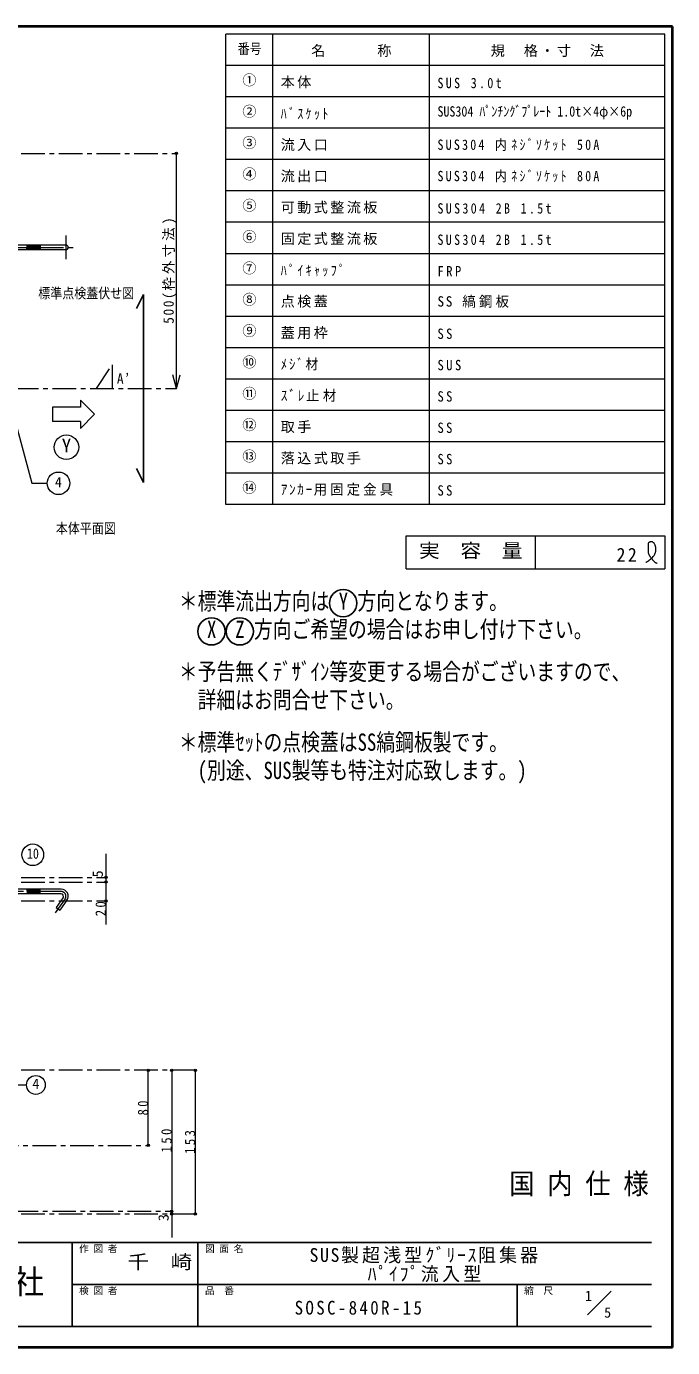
# Model space of a CAD drawing. Units: millimetres at full size, sheet at 1:5. Extents: x -1062 to 963, y -702 to 703.
# Drawn here: x 276 to 963, y -702 to 703 of the extents above; entities that cross this region are included whole.
import ezdxf
from ezdxf.enums import TextEntityAlignment as Align

# ---------------------------------------------------------------- set-up
doc = ezdxf.new("R2010")
doc.units = ezdxf.units.MM
doc.header["$LTSCALE"] = 5
doc.header["$PDMODE"] = 32
doc.header["$PDSIZE"] = 2.5
doc.linetypes.add('CHAIN1', pattern=[8, 5, -1, 1, -1])
doc.layers.add('0-A', color=4, linetype='Continuous', lineweight=9)
doc.styles.add('ＭＳ ゴシック', font='')
doc.styles.get('ＭＳ ゴシック').set_extended_font_data('MS Gothic')

msp = doc.modelspace()

# ---------------------------------------------------------------- linework, layer by layer
at = {"layer": '0-A', "color": 1, "lineweight": 40}
for p, q in [((962.602, 702.509), (-1062.398, 702.509)), ((962.602, -702.491), (962.602, 702.509)), ((962.602, -702.491), (-1062.398, -702.491))]:
    msp.add_line(p, q, dxfattribs=at)
at = {"layer": '0-A', "color": 3, "lineweight": 18}
for p, q in [((954.269, 694.176), (487.602, 694.176)), ((487.602, 194.176), (487.602, 694.176)), ((537.602, 194.176), (537.602, 694.176)), ((704.269, 194.176), (704.269, 694.176)), ((954.269, 194.176), (954.269, 694.176)), ((954.269, 660.843), (487.602, 660.843)), ((954.269, 627.509), (487.602, 627.509)), ((954.269, 594.176), (487.602, 594.176)), ((954.269, 560.843), (487.602, 560.843)), ((954.269, 527.509), (487.602, 527.509)), ((954.269, 494.176), (487.602, 494.176)), ((954.269, 460.843), (487.602, 460.843)), ((954.269, 427.509), (487.602, 427.509)), ((954.269, 394.176), (487.602, 394.176)), ((954.269, 360.843), (487.602, 360.843)), ((954.269, 327.509), (487.602, 327.509)), ((954.269, 294.176), (487.602, 294.176)), ((954.269, 260.843), (487.602, 260.843)), ((954.269, 227.509), (487.602, 227.509)), ((954.269, 194.176), (487.602, 194.176)), ((679.269, 160.843), (954.269, 160.843)), ((679.269, 125.843), (679.269, 160.843)), ((816.769, 125.843), (816.769, 160.843)), ((954.269, 160.843), (954.269, 125.843)), ((679.269, 125.843), (954.269, 125.843))]:
    msp.add_line(p, q, dxfattribs=at)
at = {"layer": '0-A', "linetype": 'CHAIN1'}
for p, q in [((270.102, 567.509), (435.102, 567.509)), ((317.501, 480.009), (317.501, 455.009)), ((250.102, 467.509), (330.001, 467.509)), ((350.102, 317.509), (366.769, 342.509)), ((366.769, 342.509), (366.769, 317.509)), ((-696.565, 317.509), (435.102, 317.509)), ((270.102, -202.491), (360.102, -202.491)), ((270.102, -207.491), (360.102, -207.491)), ((312.497, -217.491), (245.001, -217.491)), ((270.102, -227.491), (360.102, -227.491)), ((316.593, -225.359), (306.282, -240.084)), ((455.102, -407.491), (260.102, -407.491)), ((162.102, -487.491), (405.102, -487.491)), ((223.102, -557.491), (430.102, -557.491)), ((455.102, -560.491), (223.102, -560.491))]:
    msp.add_line(p, q, dxfattribs=at)
at = {"layer": '0-A'}
for p, q in [((435.102, 317.509), (435.102, 567.509)), ((276.087, 465.009), (276.496, 470.009)), ((277.09, 465.009), (277.499, 470.009)), ((278.094, 465.009), (278.502, 470.009)), ((279.097, 465.009), (279.506, 470.009)), ((280.1, 465.009), (280.509, 470.009)), ((281.104, 465.009), (281.512, 470.009)), ((282.107, 465.009), (282.516, 470.009)), ((283.11, 465.009), (283.519, 470.009)), ((284.114, 465.009), (284.522, 470.009)), ((285.117, 465.009), (285.526, 470.009)), ((286.12, 465.009), (286.529, 470.009)), ((287.124, 465.009), (287.532, 470.009)), ((288.127, 465.009), (288.536, 470.009)), ((289.13, 465.009), (289.539, 470.009)), ((290.001, 470.009), (290.001, 465.009)), ((435.102, 317.509), (431.22, 331.998)), ((435.102, 317.509), (438.984, 331.998)), ((303.102, 297.509), (303.102, 282.509)), ((333.102, 297.509), (303.102, 297.509)), ((333.102, 305.009), (333.102, 297.509)), ((348.102, 290.009), (333.102, 305.009)), ((333.102, 282.509), (303.102, 282.509)), ((333.102, 275.009), (348.102, 290.009)), ((333.102, 282.509), (333.102, 275.009)), ((276.087, -214.991), (276.496, -219.991)), ((277.09, -214.991), (277.499, -219.991)), ((278.094, -214.991), (278.502, -219.991)), ((279.097, -214.991), (279.506, -219.991)), ((280.1, -214.991), (280.509, -219.991)), ((281.104, -214.991), (281.512, -219.991)), ((282.107, -214.991), (282.516, -219.991)), ((283.11, -214.991), (283.519, -219.991)), ((284.114, -214.991), (284.522, -219.991)), ((285.117, -214.991), (285.526, -219.991)), ((286.12, -214.991), (286.529, -219.991)), ((287.124, -214.991), (287.532, -219.991)), ((288.127, -214.991), (288.536, -219.991)), ((289.13, -214.991), (289.539, -219.991)), ((290.001, -219.991), (290.001, -214.991)), ((405.102, -487.491), (405.102, -407.491)), ((430.102, -407.491), (430.102, -557.491)), ((455.102, -407.491), (455.102, -560.491)), ((430.102, -557.491), (430.102, -585.491))]:
    msp.add_line(p, q, dxfattribs=at)
at = {"layer": '0-A', "color": 7, "lineweight": 18}
for p, q in [((317.501, 470.009), (260.102, 470.009)), ((317.501, 465.009), (260.102, 465.009)), ((265.659, 274.852), (281.258, 216.636)), ((281.258, 216.636), (297.569, 216.636)), ((312.497, -214.991), (260.102, -214.991)), ((312.497, -219.991), (260.102, -219.991)), ((318.641, -226.793), (311.198, -237.422)), ((263.785, -423.188), (275.605, -423.188)), ((871.991, -667.745), (897.245, -642.491))]:
    msp.add_line(p, q, dxfattribs=at)
at = {"layer": '0-A', "color": 5, "lineweight": 25}
for p, q in [((400.102, 417.509), (392.602, 402.509)), ((400.102, 217.509), (400.102, 417.509)), ((400.102, 217.509), (392.602, 232.509))]:
    msp.add_line(p, q, dxfattribs=at)
at = {"layer": '0-A', "color": 6, "lineweight": 25}
for p, q in [((-49.898, -590.705), (940.102, -590.705)), ((324.03, -679.991), (324.03, -590.705)), ((457.959, -679.991), (457.959, -590.705)), ((324.03, -635.348), (940.102, -635.348)), ((797.245, -679.991), (797.245, -635.348)), ((940.102, -679.991), (-49.898, -679.991))]:
    msp.add_line(p, q, dxfattribs=at)
at = {"layer": '0-A'}
for points in [[(934.086, 132.331), (934.614, 132.687), (935.522, 133.306), (936.426, 133.935), (937.321, 134.582), (938.205, 135.253), (939.075, 135.956), (939.572, 136.38), (940.162, 136.911), (941.142, 137.875), (942.056, 138.899), (942.878, 139.981), (943.585, 141.123), (944.15, 142.321), (944.404, 143.042), (944.544, 143.545), (944.722, 144.431), (944.825, 145.335), (944.859, 146.254), (944.829, 147.183), (944.741, 148.116), (944.666, 148.658), (944.584, 149.137), (944.407, 149.954), (944.174, 150.75), (943.873, 151.511), (943.494, 152.226), (943.024, 152.882), (942.706, 153.23), (942.486, 153.437), (942.076, 153.764), (941.63, 154.045), (941.156, 154.271), (940.657, 154.433), (940.139, 154.522), (939.833, 154.536), (939.569, 154.526), (939.114, 154.46), (938.671, 154.337), (938.25, 154.161)], [(938.25, 154.161), (937.864, 153.936), (937.523, 153.667), (937.351, 153.491), (937.116, 153.179), (936.827, 152.571), (936.658, 151.893), (936.579, 151.163), (936.558, 150.402), (936.564, 149.628), (936.567, 149.181), (936.562, 148.577), (936.533, 147.56), (936.498, 146.57), (936.483, 145.602), (936.51, 144.652), (936.604, 143.713), (936.698, 143.172), (936.809, 142.696), (937.06, 141.879), (937.378, 141.072), (937.753, 140.281), (938.175, 139.509), (938.637, 138.761), (938.918, 138.339), (939.136, 138.029), (939.52, 137.506), (939.915, 136.995), (940.321, 136.492), (940.734, 135.993), (941.154, 135.495), (941.4, 135.205), (941.664, 134.895), (942.126, 134.364), (942.604, 133.848), (943.103, 133.361), (943.63, 132.916), (944.191, 132.526), (944.535, 132.331), (944.687, 132.255)], [(944.687, 132.255), (944.954, 132.134), (945.227, 132.023), (945.504, 131.921), (945.785, 131.824), (946.068, 131.731), (946.233, 131.678)], [(360.102, -177.491), (360.102, -207.491), (360.102, -252.491)]]:
    msp.add_lwpolyline(points, dxfattribs=at)
at = {"layer": '0-A', "color": 7, "lineweight": 18}
msp.add_lwpolyline([(314.545, -223.925), (307.102, -234.554), (311.198, -237.422)], dxfattribs=at)
for centre, radius in [((318.102, 255.009), 13), ((309.569, 216.636), 12), ((282.337, -178.38), 11.5), ((285.605, -423.188), 10)]:
    msp.add_circle(centre, radius, dxfattribs=at)
at = {"layer": '0-A', "color": 5, "lineweight": 25}
for centre in [(612.352, 89.176), (472.352, 59.176), (502.352, 59.176)]:
    msp.add_circle(centre, 14.5, dxfattribs=at)
at = {"layer": '0-A', "color": 7, "lineweight": 18}
for centre, radius, start in [((317.501, 467.509), 2.5, 270), ((312.497, -222.491), 7.5, 325), ((312.497, -222.491), 2.5, 325)]:
    msp.add_arc(centre, radius, start, 90, dxfattribs=at)
at = {"layer": '0-A', "linetype": 'CHAIN1'}
msp.add_arc((312.497, -222.491), 5, 325, 90, dxfattribs=at)
at = {"layer": '0-A'}
for p in [(435.102, 567.509), (360.102, -202.491), (360.102, -207.491), (360.102, -227.491), (405.102, -407.491), (430.102, -407.491), (455.102, -407.491), (405.102, -487.491), (430.102, -557.491), (430.102, -560.491), (455.102, -560.491)]:
    msp.add_point(p, dxfattribs=at)

# ---------------------------------------------------------------- texts
at = {"layer": '0-A', "color": 7, "style": 'ＭＳ ゴシック'}
for s, height, width, p in [('番号', 11, 0.85, (500.102, 670.009)), ('SUS304 ﾊﾟﾝﾁﾝｸﾞﾌﾟﾚｰﾄ 1.0t×4φ×6p', 11, 0.85, (712.602, 603.343)), ('標準点検蓋伏せ図', 11, 0.85, (288.102, 410.009)), ('本体平面図', 11, 0.85, (306.852, 160.009)), ('実\u3000容\u3000量', 14.66, 1.1, (693.019, 133.343)), ('＊標準流出方向は Y 方向となります。', 18.33, 0.8, (437.602, 76.676)), (' X  Z 方向ご希望の場合はお申し付け下さい。', 18.33, 0.8, (457.602, 46.676)), ('＊予告無くﾃﾞｻﾞｲﾝ等変更する場合がございますので、', 18.33, 0.8, (437.602, 1.676)), ('詳細はお問合せ下さい。', 18.33, 0.8, (457.602, -28.324)), ('＊標準ｾｯﾄの点検蓋はSS縞鋼板製です。', 18.33, 0.8, (437.602, -73.324)), ('(別途、SUS製等も特注対応致します。)', 18.33, 0.8, (457.602, -103.324)), ('10', 11, 0.85, (276.087, -185.88)), ('国 内 仕 様', 21.99, 0.9, (788.852, -545.705)), ('千\u3000崎', 14.66, 1.15, (382.959, -623.026)), ('工業株式会社', 25.66, 0.95, (94.566, -652.848))]:
    msp.add_text(s, height=height, dxfattribs=dict(at, width=width)).set_placement(p, align=Align.BOTTOM_LEFT)
for s, height, p in [('①', 11, (505.102, 636.676)), ('②', 11, (505.102, 603.343)), ('③', 11, (505.102, 570.009)), ('④', 11, (505.102, 536.676)), ('⑤', 11, (505.102, 503.343)), ('⑥', 11, (505.102, 470.009)), ('⑦', 11, (505.102, 436.676)), ('⑧', 11, (505.102, 403.343)), ('⑨', 11, (505.102, 370.009)), ('⑩', 11, (505.102, 336.676)), ('⑪', 11, (505.102, 303.343)), ('⑫', 11, (505.102, 270.009)), ('Y', 14.66, (313.102, 245.009)), ('⑬', 11, (505.102, 236.676)), ('4', 11, (305.819, 209.136)), ('⑭', 11, (505.102, 203.343)), ('4', 11, (281.855, -430.688)), ('作 図 者', 7.331, (331.53, -603.205)), ('図 面 名', 7.331, (465.459, -603.205)), ('検 図 者', 7.331, (331.53, -647.848)), ('品\u3000番', 7.331, (465.459, -647.848)), ('縮\u3000尺', 7.331, (804.745, -647.848)), ('1', 11, (869.451, -656.252)), ('5', 11, (889.811, -673.942))]:
    msp.add_text(s, height=height, dxfattribs=at).set_placement(p, align=Align.BOTTOM_LEFT)
for s, p in [('5', (360.102, -202.491)), ('3', (430.102, -567.991))]:
    msp.add_text(s, height=11, rotation=90, dxfattribs=at).set_placement(p, align=Align.BOTTOM_LEFT)
at = {"layer": '0-A', "color": 7, "attachment_point": 7, "style": 'ＭＳ ゴシック'}
for s, insert, char_height in [('\\T1.17;名\u3000\u3000\u3000称', (578.435, 670.009), 11), ('\\T1.17;規\u3000格・寸\u3000法', (769.269, 670.009), 11), ('\\T1.17;本体', (545.935, 636.676), 11), ('\\T1.39;\\W0.85;SUS\\~3.0t', (712.602, 636.676), 11), ('\\T1.39;\\W0.85;ﾊﾞｽｹｯﾄ', (545.935, 603.343), 11), ('\\T1.17;流入口', (545.935, 570.009), 11), ('\\T1.37;\\W0.85;SUS304\\~内ﾈｼﾞｿｹｯﾄ\\~50A', (712.602, 570.009), 11), ('\\T1.17;流出口', (545.935, 536.676), 11), ('\\T1.37;\\W0.85;SUS304\\~内ﾈｼﾞｿｹｯﾄ\\~80A', (712.602, 536.676), 11), ('\\T1.17;可動式整流板', (545.935, 503.343), 11), ('\\T1.39;\\W0.85;SUS304\\~2B\\~1.5t', (712.602, 503.343), 11), ('\\T1.17;固定式整流板', (545.935, 470.009), 11), ('\\T1.39;\\W0.85;SUS304\\~2B\\~1.5t', (712.602, 470.009), 11), ('\\T1.39;\\W0.85;ﾊﾟｲｷｬｯﾌﾟ', (545.935, 436.676), 11), ('\\T1.38;\\W0.9;FRP', (712.602, 436.676), 11), ('\\T1.17;点検蓋', (545.935, 403.343), 11), ('\\T1.24;\\W0.95;SS\\~縞鋼板', (712.602, 403.343), 11), ('\\T1.17;蓋用枠', (545.935, 370.009), 11), ('\\T1.36;\\W0.9;SS', (712.602, 370.009), 11), ('\\T1.3;\\W0.9;ﾒｼﾞ材', (545.935, 336.676), 11), ('\\T1.38;\\W0.9;SUS', (712.602, 336.676), 11), ('\\T1.24;\\W0.95;A’', (371.769, 322.509), 11), ('\\T1.26;\\W0.95;ｽﾞﾚ止材', (545.935, 303.343), 11), ('\\T1.36;\\W0.9;SS', (712.602, 303.343), 11), ('\\T1.17;取手', (545.935, 270.009), 11), ('\\T1.36;\\W0.9;SS', (712.602, 270.009), 11), ('\\T1.17;落込式取手', (545.935, 236.676), 11), ('\\T1.36;\\W0.9;SS', (712.602, 236.676), 11), ('\\T1.23;\\W0.95;ｱﾝｶｰ用固定金具', (545.935, 203.343), 11), ('\\T1.36;\\W0.9;SS', (712.602, 203.343), 11), ('\\T1.27;\\W0.95;22', (903.019, 133.343), 14.66), ('\\T1.18;\\W0.95;SUS製超浅型ｸﾞﾘｰｽ阻集器', (576.53, -613.026), 14.66), ('\\T1.19;\\W0.95;ﾊﾟｲﾌﾟ流入型', (638.405, -633.026), 14.66), ('\\T1.28;\\W0.9;SOSC-840R-15', (560.727, -667.669), 14.66)]:
    msp.add_mtext(s, dxfattribs=dict(at, insert=insert, char_height=char_height))
at = {"layer": '0-A', "color": 7, "char_height": 11, "attachment_point": 7, "rotation": 90, "style": 'ＭＳ ゴシック'}
for s, insert in [('\\T1.24;\\W0.95;500(枠外寸法)', (435.102, 386.259)), ('\\T1.36;\\W0.9;20', (360.102, -243.741)), ('\\T1.36;\\W0.9;80', (405.102, -455.616)), ('\\T1.38;\\W0.9;150', (430.102, -494.991)), ('\\T1.38;\\W0.9;153', (455.102, -496.491))]:
    msp.add_mtext(s, dxfattribs=dict(at, insert=insert))

doc.saveas('drawing.dxf')
